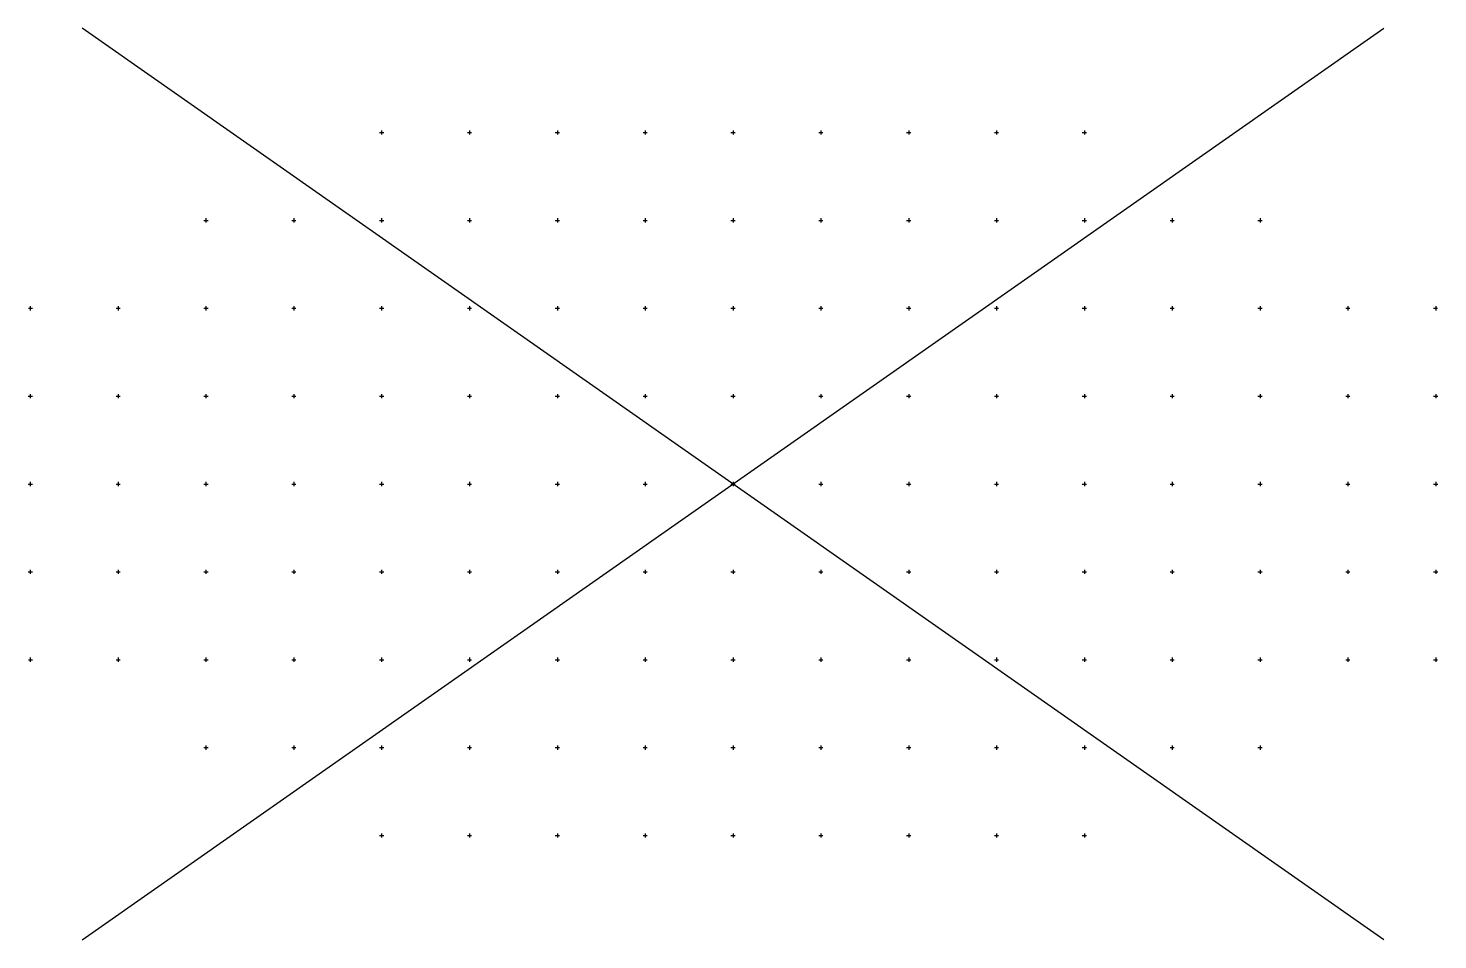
# Model space of a CAD drawing. Header units: metres. Extents: x -1099 to -1052, y 1073 to 2172.
# Drawn here: x -1063.18 to -1057.41, y 1581.43 to 1585.16 of the extents above; entities that cross this region are included whole.
import ezdxf
from ezdxf.enums import TextEntityAlignment as Align

# ---------------------------------------------------------------- set-up
doc = ezdxf.new("R2010")
doc.units = ezdxf.units.M
doc.styles.add('NLCS-ISO', font='NLCS-ISO.ttf')

# ---------------------------------------------------------------- blocks, each defined once
blk = doc.blocks.new('V-SVH-FUNDERING_ZANDCEMENTSTAB_KL-SO')
for p, q in [((-2.662244, -1.864123), (2.662244, 1.864123)), ((2.662244, -1.864123), (-2.662244, 1.864123)), ((-1.4375, 1.446125), (-1.4375, 1.4375)), ((-1.4375, 1.446125), (-1.4375, 1.4375)), ((-1.078125, 1.446125), (-1.078125, 1.4375)), ((-0.71875, 1.446125), (-0.71875, 1.4375)), ((-0.71875, 1.446125), (-0.71875, 1.4375)), ((-0.359375, 1.446125), (-0.359375, 1.4375)), ((0, 1.446125), (0, 1.4375)), ((0, 1.446125), (0, 1.4375)), ((0.359375, 1.446125), (0.359375, 1.4375)), ((0.71875, 1.446125), (0.71875, 1.4375)), ((0.71875, 1.446125), (0.71875, 1.4375)), ((1.078125, 1.446125), (1.078125, 1.4375)), ((1.4375, 1.446125), (1.4375, 1.4375)), ((1.4375, 1.446125), (1.4375, 1.4375)), ((-1.446125, 1.4375), (-1.4375, 1.4375)), ((-1.446125, 1.4375), (-1.4375, 1.4375)), ((-1.4375, 1.4375), (-1.428875, 1.4375)), ((-1.4375, 1.4375), (-1.4375, 1.428875)), ((-1.4375, 1.4375), (-1.428875, 1.4375)), ((-1.4375, 1.4375), (-1.4375, 1.428875)), ((-1.08675, 1.4375), (-1.0695, 1.4375)), ((-1.08675, 1.4375), (-1.0695, 1.4375)), ((-1.078125, 1.4375), (-1.078125, 1.428875)), ((-0.727375, 1.4375), (-0.71875, 1.4375)), ((-0.727375, 1.4375), (-0.71875, 1.4375)), ((-0.71875, 1.4375), (-0.710125, 1.4375)), ((-0.71875, 1.4375), (-0.71875, 1.428875)), ((-0.71875, 1.4375), (-0.710125, 1.4375)), ((-0.71875, 1.4375), (-0.71875, 1.428875)), ((-0.368, 1.4375), (-0.35075, 1.4375)), ((-0.368, 1.4375), (-0.35075, 1.4375)), ((-0.359375, 1.4375), (-0.359375, 1.428875)), ((-0.008625, 1.4375), (0, 1.4375)), ((-0.008625, 1.4375), (0, 1.4375)), ((0, 1.4375), (0.008625, 1.4375)), ((0, 1.4375), (0, 1.428875)), ((0, 1.4375), (0.008625, 1.4375)), ((0, 1.4375), (0, 1.428875)), ((0.35075, 1.4375), (0.368, 1.4375)), ((0.35075, 1.4375), (0.368, 1.4375)), ((0.359375, 1.4375), (0.359375, 1.428875)), ((0.710125, 1.4375), (0.71875, 1.4375)), ((0.710125, 1.4375), (0.71875, 1.4375)), ((0.71875, 1.4375), (0.727375, 1.4375)), ((0.71875, 1.4375), (0.71875, 1.428875)), ((0.71875, 1.4375), (0.727375, 1.4375)), ((0.71875, 1.4375), (0.71875, 1.428875)), ((1.0695, 1.4375), (1.08675, 1.4375)), ((1.0695, 1.4375), (1.08675, 1.4375)), ((1.078125, 1.4375), (1.078125, 1.428875)), ((1.428875, 1.4375), (1.4375, 1.4375)), ((1.428875, 1.4375), (1.4375, 1.4375)), ((1.4375, 1.4375), (1.446125, 1.4375)), ((1.4375, 1.4375), (1.4375, 1.428875)), ((1.4375, 1.4375), (1.446125, 1.4375)), ((1.4375, 1.4375), (1.4375, 1.428875)), ((-2.164875, 1.078125), (-2.15625, 1.078125)), ((-2.15625, 1.08675), (-2.15625, 1.0695)), ((-2.15625, 1.08675), (-2.15625, 1.0695)), ((-2.15625, 1.078125), (-2.147625, 1.078125)), ((-1.8055, 1.078125), (-1.78825, 1.078125)), ((-1.796875, 1.08675), (-1.796875, 1.0695)), ((-1.446125, 1.078125), (-1.4375, 1.078125)), ((-1.4375, 1.08675), (-1.4375, 1.0695)), ((-1.4375, 1.08675), (-1.4375, 1.0695)), ((-1.4375, 1.078125), (-1.428875, 1.078125)), ((-1.08675, 1.078125), (-1.0695, 1.078125)), ((-1.078125, 1.08675), (-1.078125, 1.0695)), ((-0.727375, 1.078125), (-0.71875, 1.078125)), ((-0.71875, 1.08675), (-0.71875, 1.0695)), ((-0.71875, 1.08675), (-0.71875, 1.0695)), ((-0.71875, 1.078125), (-0.710125, 1.078125)), ((-0.368, 1.078125), (-0.35075, 1.078125)), ((-0.359375, 1.08675), (-0.359375, 1.0695)), ((-0.008625, 1.078125), (0, 1.078125)), ((0, 1.08675), (0, 1.0695)), ((0, 1.08675), (0, 1.0695)), ((0, 1.078125), (0.008625, 1.078125)), ((0.35075, 1.078125), (0.368, 1.078125)), ((0.359375, 1.08675), (0.359375, 1.0695)), ((0.710125, 1.078125), (0.71875, 1.078125)), ((0.71875, 1.08675), (0.71875, 1.0695)), ((0.71875, 1.08675), (0.71875, 1.0695)), ((0.71875, 1.078125), (0.727375, 1.078125)), ((1.0695, 1.078125), (1.08675, 1.078125)), ((1.078125, 1.08675), (1.078125, 1.0695)), ((1.428875, 1.078125), (1.4375, 1.078125)), ((1.4375, 1.08675), (1.4375, 1.0695)), ((1.4375, 1.08675), (1.4375, 1.0695)), ((1.4375, 1.078125), (1.446125, 1.078125)), ((1.78825, 1.078125), (1.8055, 1.078125)), ((1.796875, 1.08675), (1.796875, 1.0695)), ((2.147625, 1.078125), (2.15625, 1.078125)), ((2.15625, 1.08675), (2.15625, 1.0695)), ((2.15625, 1.08675), (2.15625, 1.0695)), ((2.15625, 1.078125), (2.164875, 1.078125)), ((-2.882843, 0.71875), (-2.875, 0.71875)), ((-2.882843, 0.71875), (-2.875, 0.71875)), ((-2.875, 0.727375), (-2.875, 0.71875)), ((-2.875, 0.727375), (-2.875, 0.71875)), ((-2.875, 0.71875), (-2.866375, 0.71875)), ((-2.875, 0.71875), (-2.875, 0.710125)), ((-2.875, 0.71875), (-2.866375, 0.71875)), ((-2.875, 0.71875), (-2.875, 0.710125)), ((-2.52425, 0.71875), (-2.507, 0.71875)), ((-2.52425, 0.71875), (-2.507, 0.71875)), ((-2.515625, 0.727375), (-2.515625, 0.71875)), ((-2.515625, 0.71875), (-2.515625, 0.710125)), ((-2.164875, 0.71875), (-2.15625, 0.71875)), ((-2.164875, 0.71875), (-2.15625, 0.71875)), ((-2.15625, 0.727375), (-2.15625, 0.71875)), ((-2.15625, 0.727375), (-2.15625, 0.71875)), ((-2.15625, 0.71875), (-2.147625, 0.71875)), ((-2.15625, 0.71875), (-2.15625, 0.710125)), ((-2.15625, 0.71875), (-2.147625, 0.71875)), ((-2.15625, 0.71875), (-2.15625, 0.710125)), ((-1.8055, 0.71875), (-1.78825, 0.71875)), ((-1.8055, 0.71875), (-1.78825, 0.71875)), ((-1.796875, 0.727375), (-1.796875, 0.71875)), ((-1.796875, 0.71875), (-1.796875, 0.710125)), ((-1.446125, 0.71875), (-1.4375, 0.71875)), ((-1.446125, 0.71875), (-1.4375, 0.71875)), ((-1.4375, 0.727375), (-1.4375, 0.71875)), ((-1.4375, 0.727375), (-1.4375, 0.71875)), ((-1.4375, 0.71875), (-1.428875, 0.71875)), ((-1.4375, 0.71875), (-1.4375, 0.710125)), ((-1.4375, 0.71875), (-1.428875, 0.71875)), ((-1.4375, 0.71875), (-1.4375, 0.710125)), ((-1.08675, 0.71875), (-1.0695, 0.71875)), ((-1.08675, 0.71875), (-1.0695, 0.71875)), ((-1.078125, 0.727375), (-1.078125, 0.71875)), ((-1.078125, 0.71875), (-1.078125, 0.710125)), ((-0.727375, 0.71875), (-0.71875, 0.71875)), ((-0.727375, 0.71875), (-0.71875, 0.71875)), ((-0.71875, 0.727375), (-0.71875, 0.71875)), ((-0.71875, 0.727375), (-0.71875, 0.71875)), ((-0.71875, 0.71875), (-0.710125, 0.71875)), ((-0.71875, 0.71875), (-0.71875, 0.710125)), ((-0.71875, 0.71875), (-0.710125, 0.71875)), ((-0.71875, 0.71875), (-0.71875, 0.710125)), ((-0.368, 0.71875), (-0.35075, 0.71875)), ((-0.368, 0.71875), (-0.35075, 0.71875)), ((-0.359375, 0.727375), (-0.359375, 0.71875)), ((-0.359375, 0.71875), (-0.359375, 0.710125)), ((-0.008625, 0.71875), (0, 0.71875)), ((-0.008625, 0.71875), (0, 0.71875)), ((0, 0.727375), (0, 0.71875)), ((0, 0.727375), (0, 0.71875)), ((0, 0.71875), (0.008625, 0.71875)), ((0, 0.71875), (0, 0.710125)), ((0, 0.71875), (0.008625, 0.71875)), ((0, 0.71875), (0, 0.710125)), ((0.35075, 0.71875), (0.368, 0.71875)), ((0.35075, 0.71875), (0.368, 0.71875)), ((0.359375, 0.727375), (0.359375, 0.71875)), ((0.359375, 0.71875), (0.359375, 0.710125)), ((0.710125, 0.71875), (0.71875, 0.71875)), ((0.710125, 0.71875), (0.71875, 0.71875)), ((0.71875, 0.727375), (0.71875, 0.71875)), ((0.71875, 0.727375), (0.71875, 0.71875)), ((0.71875, 0.71875), (0.727375, 0.71875)), ((0.71875, 0.71875), (0.71875, 0.710125)), ((0.71875, 0.71875), (0.727375, 0.71875)), ((0.71875, 0.71875), (0.71875, 0.710125)), ((1.0695, 0.71875), (1.08675, 0.71875)), ((1.0695, 0.71875), (1.08675, 0.71875)), ((1.078125, 0.727375), (1.078125, 0.71875)), ((1.078125, 0.71875), (1.078125, 0.710125)), ((1.428875, 0.71875), (1.4375, 0.71875)), ((1.428875, 0.71875), (1.4375, 0.71875)), ((1.4375, 0.727375), (1.4375, 0.71875)), ((1.4375, 0.727375), (1.4375, 0.71875)), ((1.4375, 0.71875), (1.446125, 0.71875)), ((1.4375, 0.71875), (1.4375, 0.710125)), ((1.4375, 0.71875), (1.446125, 0.71875)), ((1.4375, 0.71875), (1.4375, 0.710125)), ((1.78825, 0.71875), (1.8055, 0.71875)), ((1.78825, 0.71875), (1.8055, 0.71875)), ((1.796875, 0.727375), (1.796875, 0.71875)), ((1.796875, 0.71875), (1.796875, 0.710125)), ((2.147625, 0.71875), (2.15625, 0.71875)), ((2.147625, 0.71875), (2.15625, 0.71875)), ((2.15625, 0.727375), (2.15625, 0.71875)), ((2.15625, 0.727375), (2.15625, 0.71875)), ((2.15625, 0.71875), (2.164875, 0.71875)), ((2.15625, 0.71875), (2.15625, 0.710125)), ((2.15625, 0.71875), (2.164875, 0.71875)), ((2.15625, 0.71875), (2.15625, 0.710125)), ((2.507, 0.71875), (2.52425, 0.71875)), ((2.507, 0.71875), (2.52425, 0.71875)), ((2.515625, 0.727375), (2.515625, 0.71875)), ((2.515625, 0.71875), (2.515625, 0.710125)), ((2.866375, 0.71875), (2.875, 0.71875)), ((2.866375, 0.71875), (2.875, 0.71875)), ((2.875, 0.727375), (2.875, 0.71875)), ((2.875, 0.727375), (2.875, 0.71875)), ((2.875, 0.71875), (2.882843, 0.71875)), ((2.875, 0.71875), (2.875, 0.710125)), ((2.875, 0.71875), (2.882843, 0.71875)), ((2.875, 0.71875), (2.875, 0.710125)), ((-2.883625, 0.359375), (-2.875, 0.359375)), ((-2.875, 0.368), (-2.875, 0.35075)), ((-2.875, 0.368), (-2.875, 0.35075)), ((-2.875, 0.359375), (-2.866375, 0.359375)), ((-2.52425, 0.359375), (-2.507, 0.359375)), ((-2.515625, 0.368), (-2.515625, 0.35075)), ((-2.164875, 0.359375), (-2.15625, 0.359375)), ((-2.15625, 0.368), (-2.15625, 0.35075)), ((-2.15625, 0.368), (-2.15625, 0.35075)), ((-2.15625, 0.359375), (-2.147625, 0.359375)), ((-1.8055, 0.359375), (-1.78825, 0.359375)), ((-1.796875, 0.368), (-1.796875, 0.35075)), ((-1.446125, 0.359375), (-1.4375, 0.359375)), ((-1.4375, 0.368), (-1.4375, 0.35075)), ((-1.4375, 0.368), (-1.4375, 0.35075)), ((-1.4375, 0.359375), (-1.428875, 0.359375)), ((-1.08675, 0.359375), (-1.0695, 0.359375)), ((-1.078125, 0.368), (-1.078125, 0.35075)), ((-0.727375, 0.359375), (-0.71875, 0.359375)), ((-0.71875, 0.368), (-0.71875, 0.35075)), ((-0.71875, 0.368), (-0.71875, 0.35075)), ((-0.71875, 0.359375), (-0.710125, 0.359375)), ((-0.368, 0.359375), (-0.35075, 0.359375)), ((-0.359375, 0.368), (-0.359375, 0.35075)), ((-0.008625, 0.359375), (0, 0.359375)), ((0, 0.368), (0, 0.35075)), ((0, 0.368), (0, 0.35075)), ((0, 0.359375), (0.008625, 0.359375)), ((0.35075, 0.359375), (0.368, 0.359375)), ((0.359375, 0.368), (0.359375, 0.35075)), ((0.710125, 0.359375), (0.71875, 0.359375)), ((0.71875, 0.368), (0.71875, 0.35075)), ((0.71875, 0.368), (0.71875, 0.35075)), ((0.71875, 0.359375), (0.727375, 0.359375)), ((1.0695, 0.359375), (1.08675, 0.359375)), ((1.078125, 0.368), (1.078125, 0.35075)), ((1.428875, 0.359375), (1.4375, 0.359375)), ((1.4375, 0.368), (1.4375, 0.35075)), ((1.4375, 0.368), (1.4375, 0.35075)), ((1.4375, 0.359375), (1.446125, 0.359375)), ((1.78825, 0.359375), (1.8055, 0.359375)), ((1.796875, 0.368), (1.796875, 0.35075)), ((2.147625, 0.359375), (2.15625, 0.359375)), ((2.15625, 0.368), (2.15625, 0.35075)), ((2.15625, 0.368), (2.15625, 0.35075)), ((2.15625, 0.359375), (2.164875, 0.359375)), ((2.507, 0.359375), (2.52425, 0.359375)), ((2.515625, 0.368), (2.515625, 0.35075)), ((2.866375, 0.359375), (2.875, 0.359375)), ((2.875, 0.368), (2.875, 0.35075)), ((2.875, 0.368), (2.875, 0.35075)), ((2.875, 0.359375), (2.883625, 0.359375)), ((-2.883625, 0), (-2.875, 0)), ((-2.883625, 0), (-2.875, 0)), ((-2.875, 0.008625), (-2.875, 0)), ((-2.875, 0.008625), (-2.875, 0)), ((-2.875, 0), (-2.866375, 0)), ((-2.875, 0), (-2.875, -0.008625)), ((-2.875, 0), (-2.866375, 0)), ((-2.875, 0), (-2.875, -0.008625)), ((-2.52425, 0), (-2.507, 0)), ((-2.52425, 0), (-2.507, 0)), ((-2.515625, 0.008625), (-2.515625, 0)), ((-2.515625, 0), (-2.515625, -0.008625)), ((-2.164875, 0), (-2.15625, 0)), ((-2.164875, 0), (-2.15625, 0)), ((-2.15625, 0.008625), (-2.15625, 0)), ((-2.15625, 0.008625), (-2.15625, 0)), ((-2.15625, 0), (-2.147625, 0)), ((-2.15625, 0), (-2.15625, -0.008625)), ((-2.15625, 0), (-2.147625, 0)), ((-2.15625, 0), (-2.15625, -0.008625)), ((-1.8055, 0), (-1.78825, 0)), ((-1.8055, 0), (-1.78825, 0)), ((-1.796875, 0.008625), (-1.796875, 0)), ((-1.796875, 0), (-1.796875, -0.008625)), ((-1.446125, 0), (-1.4375, 0)), ((-1.446125, 0), (-1.4375, 0)), ((-1.4375, 0.008625), (-1.4375, 0)), ((-1.4375, 0.008625), (-1.4375, 0)), ((-1.4375, 0), (-1.428875, 0)), ((-1.4375, 0), (-1.4375, -0.008625)), ((-1.4375, 0), (-1.428875, 0)), ((-1.4375, 0), (-1.4375, -0.008625)), ((-1.08675, 0), (-1.0695, 0)), ((-1.08675, 0), (-1.0695, 0)), ((-1.078125, 0.008625), (-1.078125, 0)), ((-1.078125, 0), (-1.078125, -0.008625)), ((-0.727375, 0), (-0.71875, 0)), ((-0.727375, 0), (-0.71875, 0)), ((-0.71875, 0.008625), (-0.71875, 0)), ((-0.71875, 0.008625), (-0.71875, 0)), ((-0.71875, 0), (-0.710125, 0)), ((-0.71875, 0), (-0.71875, -0.008625)), ((-0.71875, 0), (-0.710125, 0)), ((-0.71875, 0), (-0.71875, -0.008625)), ((-0.368, 0), (-0.35075, 0)), ((-0.368, 0), (-0.35075, 0)), ((-0.359375, 0.008625), (-0.359375, 0)), ((-0.359375, 0), (-0.359375, -0.008625)), ((-0.008625, 0), (0, 0)), ((-0.008625, 0), (0, 0)), ((0, 0.008625), (0, 0)), ((0, 0.008625), (0, 0)), ((0, 0), (0.008625, 0)), ((0, 0), (0, -0.008625)), ((0, 0), (0.008625, 0)), ((0, 0), (0, -0.008625)), ((0.35075, 0), (0.368, 0)), ((0.35075, 0), (0.368, 0)), ((0.359375, 0.008625), (0.359375, 0)), ((0.359375, 0), (0.359375, -0.008625)), ((0.710125, 0), (0.71875, 0)), ((0.710125, 0), (0.71875, 0)), ((0.71875, 0.008625), (0.71875, 0)), ((0.71875, 0.008625), (0.71875, 0)), ((0.71875, 0), (0.727375, 0)), ((0.71875, 0), (0.71875, -0.008625)), ((0.71875, 0), (0.727375, 0)), ((0.71875, 0), (0.71875, -0.008625)), ((1.0695, 0), (1.08675, 0)), ((1.0695, 0), (1.08675, 0)), ((1.078125, 0.008625), (1.078125, 0)), ((1.078125, 0), (1.078125, -0.008625)), ((1.428875, 0), (1.4375, 0)), ((1.428875, 0), (1.4375, 0)), ((1.4375, 0.008625), (1.4375, 0)), ((1.4375, 0.008625), (1.4375, 0)), ((1.4375, 0), (1.446125, 0)), ((1.4375, 0), (1.4375, -0.008625)), ((1.4375, 0), (1.446125, 0)), ((1.4375, 0), (1.4375, -0.008625)), ((1.78825, 0), (1.8055, 0)), ((1.78825, 0), (1.8055, 0)), ((1.796875, 0.008625), (1.796875, 0)), ((1.796875, 0), (1.796875, -0.008625)), ((2.147625, 0), (2.15625, 0)), ((2.147625, 0), (2.15625, 0)), ((2.15625, 0.008625), (2.15625, 0)), ((2.15625, 0.008625), (2.15625, 0)), ((2.15625, 0), (2.164875, 0)), ((2.15625, 0), (2.15625, -0.008625)), ((2.15625, 0), (2.164875, 0)), ((2.15625, 0), (2.15625, -0.008625)), ((2.507, 0), (2.52425, 0)), ((2.507, 0), (2.52425, 0)), ((2.515625, 0.008625), (2.515625, 0)), ((2.515625, 0), (2.515625, -0.008625)), ((2.866375, 0), (2.875, 0)), ((2.866375, 0), (2.875, 0)), ((2.875, 0.008625), (2.875, 0)), ((2.875, 0.008625), (2.875, 0)), ((2.875, 0), (2.883625, 0)), ((2.875, 0), (2.875, -0.008625)), ((2.875, 0), (2.883625, 0)), ((2.875, 0), (2.875, -0.008625)), ((-2.883625, -0.359375), (-2.875, -0.359375)), ((-2.875, -0.35075), (-2.875, -0.368)), ((-2.875, -0.35075), (-2.875, -0.368)), ((-2.875, -0.359375), (-2.866375, -0.359375)), ((-2.52425, -0.359375), (-2.507, -0.359375)), ((-2.515625, -0.35075), (-2.515625, -0.368)), ((-2.164875, -0.359375), (-2.15625, -0.359375)), ((-2.15625, -0.35075), (-2.15625, -0.368)), ((-2.15625, -0.35075), (-2.15625, -0.368)), ((-2.15625, -0.359375), (-2.147625, -0.359375)), ((-1.8055, -0.359375), (-1.78825, -0.359375)), ((-1.796875, -0.35075), (-1.796875, -0.368)), ((-1.446125, -0.359375), (-1.4375, -0.359375)), ((-1.4375, -0.35075), (-1.4375, -0.368)), ((-1.4375, -0.35075), (-1.4375, -0.368)), ((-1.4375, -0.359375), (-1.428875, -0.359375)), ((-1.08675, -0.359375), (-1.0695, -0.359375)), ((-1.078125, -0.35075), (-1.078125, -0.368)), ((-0.727375, -0.359375), (-0.71875, -0.359375)), ((-0.71875, -0.35075), (-0.71875, -0.368)), ((-0.71875, -0.35075), (-0.71875, -0.368)), ((-0.71875, -0.359375), (-0.710125, -0.359375)), ((-0.368, -0.359375), (-0.35075, -0.359375)), ((-0.359375, -0.35075), (-0.359375, -0.368)), ((-0.008625, -0.359375), (0, -0.359375)), ((0, -0.35075), (0, -0.368)), ((0, -0.35075), (0, -0.368)), ((0, -0.359375), (0.008625, -0.359375)), ((0.35075, -0.359375), (0.368, -0.359375)), ((0.359375, -0.35075), (0.359375, -0.368)), ((0.710125, -0.359375), (0.71875, -0.359375)), ((0.71875, -0.35075), (0.71875, -0.368)), ((0.71875, -0.35075), (0.71875, -0.368)), ((0.71875, -0.359375), (0.727375, -0.359375)), ((1.0695, -0.359375), (1.08675, -0.359375)), ((1.078125, -0.35075), (1.078125, -0.368)), ((1.428875, -0.359375), (1.4375, -0.359375)), ((1.4375, -0.35075), (1.4375, -0.368)), ((1.4375, -0.35075), (1.4375, -0.368)), ((1.4375, -0.359375), (1.446125, -0.359375)), ((1.78825, -0.359375), (1.8055, -0.359375)), ((1.796875, -0.35075), (1.796875, -0.368)), ((2.147625, -0.359375), (2.15625, -0.359375)), ((2.15625, -0.35075), (2.15625, -0.368)), ((2.15625, -0.35075), (2.15625, -0.368)), ((2.15625, -0.359375), (2.164875, -0.359375)), ((2.507, -0.359375), (2.52425, -0.359375)), ((2.515625, -0.35075), (2.515625, -0.368)), ((2.866375, -0.359375), (2.875, -0.359375)), ((2.875, -0.35075), (2.875, -0.368)), ((2.875, -0.35075), (2.875, -0.368)), ((2.875, -0.359375), (2.883625, -0.359375)), ((-2.882843, -0.71875), (-2.875, -0.71875)), ((-2.882843, -0.71875), (-2.875, -0.71875)), ((-2.875, -0.710125), (-2.875, -0.71875)), ((-2.875, -0.710125), (-2.875, -0.71875)), ((-2.875, -0.71875), (-2.866375, -0.71875)), ((-2.875, -0.71875), (-2.875, -0.727375)), ((-2.875, -0.71875), (-2.866375, -0.71875)), ((-2.875, -0.71875), (-2.875, -0.727375)), ((-2.52425, -0.71875), (-2.507, -0.71875)), ((-2.52425, -0.71875), (-2.507, -0.71875)), ((-2.515625, -0.710125), (-2.515625, -0.71875)), ((-2.515625, -0.71875), (-2.515625, -0.727375)), ((-2.164875, -0.71875), (-2.15625, -0.71875)), ((-2.164875, -0.71875), (-2.15625, -0.71875)), ((-2.15625, -0.710125), (-2.15625, -0.71875)), ((-2.15625, -0.710125), (-2.15625, -0.71875)), ((-2.15625, -0.71875), (-2.147625, -0.71875)), ((-2.15625, -0.71875), (-2.15625, -0.727375)), ((-2.15625, -0.71875), (-2.147625, -0.71875)), ((-2.15625, -0.71875), (-2.15625, -0.727375)), ((-1.8055, -0.71875), (-1.78825, -0.71875)), ((-1.8055, -0.71875), (-1.78825, -0.71875)), ((-1.796875, -0.710125), (-1.796875, -0.71875)), ((-1.796875, -0.71875), (-1.796875, -0.727375)), ((-1.446125, -0.71875), (-1.4375, -0.71875)), ((-1.446125, -0.71875), (-1.4375, -0.71875)), ((-1.4375, -0.710125), (-1.4375, -0.71875)), ((-1.4375, -0.710125), (-1.4375, -0.71875)), ((-1.4375, -0.71875), (-1.428875, -0.71875)), ((-1.4375, -0.71875), (-1.4375, -0.727375)), ((-1.4375, -0.71875), (-1.428875, -0.71875)), ((-1.4375, -0.71875), (-1.4375, -0.727375)), ((-1.08675, -0.71875), (-1.0695, -0.71875)), ((-1.08675, -0.71875), (-1.0695, -0.71875)), ((-1.078125, -0.710125), (-1.078125, -0.71875)), ((-1.078125, -0.71875), (-1.078125, -0.727375)), ((-0.727375, -0.71875), (-0.71875, -0.71875)), ((-0.727375, -0.71875), (-0.71875, -0.71875)), ((-0.71875, -0.710125), (-0.71875, -0.71875)), ((-0.71875, -0.710125), (-0.71875, -0.71875)), ((-0.71875, -0.71875), (-0.710125, -0.71875)), ((-0.71875, -0.71875), (-0.71875, -0.727375)), ((-0.71875, -0.71875), (-0.710125, -0.71875)), ((-0.71875, -0.71875), (-0.71875, -0.727375)), ((-0.368, -0.71875), (-0.35075, -0.71875)), ((-0.368, -0.71875), (-0.35075, -0.71875)), ((-0.359375, -0.710125), (-0.359375, -0.71875)), ((-0.359375, -0.71875), (-0.359375, -0.727375)), ((-0.008625, -0.71875), (0, -0.71875)), ((-0.008625, -0.71875), (0, -0.71875)), ((0, -0.710125), (0, -0.71875)), ((0, -0.710125), (0, -0.71875)), ((0, -0.71875), (0.008625, -0.71875)), ((0, -0.71875), (0, -0.727375)), ((0, -0.71875), (0.008625, -0.71875)), ((0, -0.71875), (0, -0.727375)), ((0.35075, -0.71875), (0.368, -0.71875)), ((0.35075, -0.71875), (0.368, -0.71875)), ((0.359375, -0.710125), (0.359375, -0.71875)), ((0.359375, -0.71875), (0.359375, -0.727375)), ((0.710125, -0.71875), (0.71875, -0.71875)), ((0.710125, -0.71875), (0.71875, -0.71875)), ((0.71875, -0.710125), (0.71875, -0.71875)), ((0.71875, -0.710125), (0.71875, -0.71875)), ((0.71875, -0.71875), (0.727375, -0.71875)), ((0.71875, -0.71875), (0.71875, -0.727375)), ((0.71875, -0.71875), (0.727375, -0.71875)), ((0.71875, -0.71875), (0.71875, -0.727375)), ((1.0695, -0.71875), (1.08675, -0.71875)), ((1.0695, -0.71875), (1.08675, -0.71875)), ((1.078125, -0.710125), (1.078125, -0.71875)), ((1.078125, -0.71875), (1.078125, -0.727375)), ((1.428875, -0.71875), (1.4375, -0.71875)), ((1.428875, -0.71875), (1.4375, -0.71875)), ((1.4375, -0.710125), (1.4375, -0.71875)), ((1.4375, -0.710125), (1.4375, -0.71875)), ((1.4375, -0.71875), (1.446125, -0.71875)), ((1.4375, -0.71875), (1.4375, -0.727375)), ((1.4375, -0.71875), (1.446125, -0.71875)), ((1.4375, -0.71875), (1.4375, -0.727375)), ((1.78825, -0.71875), (1.8055, -0.71875)), ((1.78825, -0.71875), (1.8055, -0.71875)), ((1.796875, -0.710125), (1.796875, -0.71875)), ((1.796875, -0.71875), (1.796875, -0.727375)), ((2.147625, -0.71875), (2.15625, -0.71875)), ((2.147625, -0.71875), (2.15625, -0.71875)), ((2.15625, -0.710125), (2.15625, -0.71875)), ((2.15625, -0.710125), (2.15625, -0.71875)), ((2.15625, -0.71875), (2.164875, -0.71875)), ((2.15625, -0.71875), (2.15625, -0.727375)), ((2.15625, -0.71875), (2.164875, -0.71875)), ((2.15625, -0.71875), (2.15625, -0.727375)), ((2.507, -0.71875), (2.52425, -0.71875)), ((2.507, -0.71875), (2.52425, -0.71875)), ((2.515625, -0.710125), (2.515625, -0.71875)), ((2.515625, -0.71875), (2.515625, -0.727375)), ((2.866375, -0.71875), (2.875, -0.71875)), ((2.866375, -0.71875), (2.875, -0.71875)), ((2.875, -0.710125), (2.875, -0.71875)), ((2.875, -0.710125), (2.875, -0.71875)), ((2.875, -0.71875), (2.882843, -0.71875)), ((2.875, -0.71875), (2.875, -0.727375)), ((2.875, -0.71875), (2.882843, -0.71875)), ((2.875, -0.71875), (2.875, -0.727375)), ((-2.164875, -1.078125), (-2.15625, -1.078125)), ((-2.15625, -1.0695), (-2.15625, -1.08675)), ((-2.15625, -1.0695), (-2.15625, -1.08675)), ((-2.15625, -1.078125), (-2.147625, -1.078125)), ((-1.8055, -1.078125), (-1.78825, -1.078125)), ((-1.796875, -1.0695), (-1.796875, -1.08675)), ((-1.446125, -1.078125), (-1.4375, -1.078125)), ((-1.4375, -1.0695), (-1.4375, -1.08675)), ((-1.4375, -1.0695), (-1.4375, -1.08675)), ((-1.4375, -1.078125), (-1.428875, -1.078125)), ((-1.08675, -1.078125), (-1.0695, -1.078125)), ((-1.078125, -1.0695), (-1.078125, -1.08675)), ((-0.727375, -1.078125), (-0.71875, -1.078125)), ((-0.71875, -1.0695), (-0.71875, -1.08675)), ((-0.71875, -1.0695), (-0.71875, -1.08675)), ((-0.71875, -1.078125), (-0.710125, -1.078125)), ((-0.368, -1.078125), (-0.35075, -1.078125)), ((-0.359375, -1.0695), (-0.359375, -1.08675)), ((-0.008625, -1.078125), (0, -1.078125)), ((0, -1.0695), (0, -1.08675)), ((0, -1.0695), (0, -1.08675)), ((0, -1.078125), (0.008625, -1.078125)), ((0.35075, -1.078125), (0.368, -1.078125)), ((0.359375, -1.0695), (0.359375, -1.08675)), ((0.710125, -1.078125), (0.71875, -1.078125)), ((0.71875, -1.0695), (0.71875, -1.08675)), ((0.71875, -1.0695), (0.71875, -1.08675)), ((0.71875, -1.078125), (0.727375, -1.078125)), ((1.0695, -1.078125), (1.08675, -1.078125)), ((1.078125, -1.0695), (1.078125, -1.08675)), ((1.428875, -1.078125), (1.4375, -1.078125)), ((1.4375, -1.0695), (1.4375, -1.08675)), ((1.4375, -1.0695), (1.4375, -1.08675)), ((1.4375, -1.078125), (1.446125, -1.078125)), ((1.78825, -1.078125), (1.8055, -1.078125)), ((1.796875, -1.0695), (1.796875, -1.08675)), ((2.147625, -1.078125), (2.15625, -1.078125)), ((2.15625, -1.0695), (2.15625, -1.08675)), ((2.15625, -1.0695), (2.15625, -1.08675)), ((2.15625, -1.078125), (2.164875, -1.078125)), ((-1.446125, -1.4375), (-1.4375, -1.4375)), ((-1.446125, -1.4375), (-1.4375, -1.4375)), ((-1.4375, -1.428875), (-1.4375, -1.4375)), ((-1.4375, -1.428875), (-1.4375, -1.4375)), ((-1.4375, -1.4375), (-1.428875, -1.4375)), ((-1.4375, -1.4375), (-1.4375, -1.446125)), ((-1.4375, -1.4375), (-1.428875, -1.4375)), ((-1.4375, -1.4375), (-1.4375, -1.446125)), ((-1.08675, -1.4375), (-1.0695, -1.4375)), ((-1.08675, -1.4375), (-1.0695, -1.4375)), ((-1.078125, -1.428875), (-1.078125, -1.4375)), ((-1.078125, -1.4375), (-1.078125, -1.446125)), ((-0.727375, -1.4375), (-0.71875, -1.4375)), ((-0.727375, -1.4375), (-0.71875, -1.4375)), ((-0.71875, -1.428875), (-0.71875, -1.4375)), ((-0.71875, -1.428875), (-0.71875, -1.4375)), ((-0.71875, -1.4375), (-0.710125, -1.4375)), ((-0.71875, -1.4375), (-0.71875, -1.446125)), ((-0.71875, -1.4375), (-0.710125, -1.4375)), ((-0.71875, -1.4375), (-0.71875, -1.446125)), ((-0.368, -1.4375), (-0.35075, -1.4375)), ((-0.368, -1.4375), (-0.35075, -1.4375)), ((-0.359375, -1.428875), (-0.359375, -1.4375)), ((-0.359375, -1.4375), (-0.359375, -1.446125)), ((-0.008625, -1.4375), (0, -1.4375)), ((-0.008625, -1.4375), (0, -1.4375)), ((0, -1.428875), (0, -1.4375)), ((0, -1.428875), (0, -1.4375)), ((0, -1.4375), (0.008625, -1.4375)), ((0, -1.4375), (0, -1.446125)), ((0, -1.4375), (0.008625, -1.4375)), ((0, -1.4375), (0, -1.446125)), ((0.35075, -1.4375), (0.368, -1.4375)), ((0.35075, -1.4375), (0.368, -1.4375)), ((0.359375, -1.428875), (0.359375, -1.4375)), ((0.359375, -1.4375), (0.359375, -1.446125)), ((0.710125, -1.4375), (0.71875, -1.4375)), ((0.710125, -1.4375), (0.71875, -1.4375)), ((0.71875, -1.428875), (0.71875, -1.4375)), ((0.71875, -1.428875), (0.71875, -1.4375)), ((0.71875, -1.4375), (0.727375, -1.4375)), ((0.71875, -1.4375), (0.71875, -1.446125)), ((0.71875, -1.4375), (0.727375, -1.4375)), ((0.71875, -1.4375), (0.71875, -1.446125)), ((1.0695, -1.4375), (1.08675, -1.4375)), ((1.0695, -1.4375), (1.08675, -1.4375)), ((1.078125, -1.428875), (1.078125, -1.4375)), ((1.078125, -1.4375), (1.078125, -1.446125)), ((1.428875, -1.4375), (1.4375, -1.4375)), ((1.428875, -1.4375), (1.4375, -1.4375)), ((1.4375, -1.428875), (1.4375, -1.4375)), ((1.4375, -1.428875), (1.4375, -1.4375)), ((1.4375, -1.4375), (1.446125, -1.4375)), ((1.4375, -1.4375), (1.4375, -1.446125)), ((1.4375, -1.4375), (1.446125, -1.4375)), ((1.4375, -1.4375), (1.4375, -1.446125))]:
    blk.add_line(p, q)
at = {"style": 'NLCS-ISO'}
blk.add_attdef('KLEUR', text='', height=1.8, dxfattribs=at).set_placement((4.25, 0), align=Align.MIDDLE_LEFT)

msp = doc.modelspace()

# ---------------------------------------------------------------- block references
msp.add_blockref('V-SVH-FUNDERING_ZANDCEMENTSTAB_KL-SO', (-1060.2916, 1583.2983))

doc.saveas('drawing.dxf')
